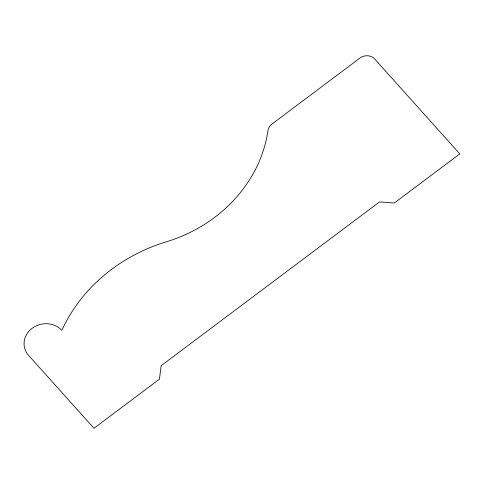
<?xml version="1.0" encoding="UTF-8"?>
<svg xmlns="http://www.w3.org/2000/svg" width="484" height="484" viewBox="0 0 484 484"><rect width="100%" height="100%" fill="white"/><g stroke="black" fill="none" stroke-linecap="round" stroke-linejoin="round"><path stroke-width="0.73" d="M161.19 365.65L159.417 379.178L93.963 428.267L28.574 355.347A21.236 19.1 -11.4 0 1 32.126 328.291A21.236 19.1 -11.4 0 1 61.837 330.403A163.689 147.245 -11.4 0 1 167.797 241.353A143.845 129.397 -11.4 0 0 267.997 130.45A10.533 9.474 -11.4 0 1 271.911 124.073L360.017 58.001A10.533 9.474 -11.4 0 1 374.749 59.048L459.8 153.906L394.345 202.996L379.492 201.937L161.19 365.65"/></g></svg>
